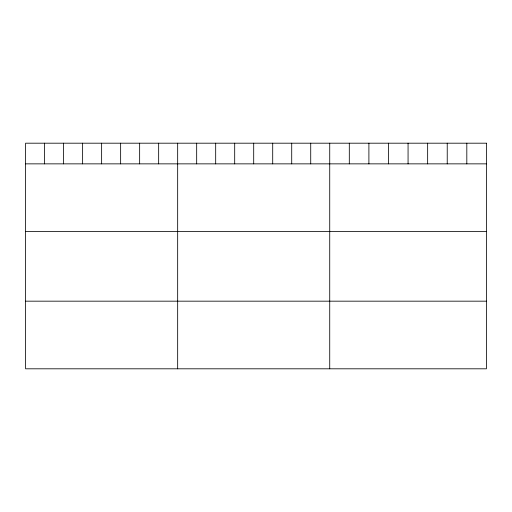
<?xml version="1.0" encoding="UTF-8"?>
<svg xmlns="http://www.w3.org/2000/svg" width="512" height="512" viewBox="0 0 512 512"><rect width="100%" height="100%" fill="white"/><g stroke="black" fill="none" stroke-linecap="round" stroke-linejoin="round"><path stroke-width="0.77" d="M25.6 163.859L486.4 163.859M25.6 231.488L486.4 231.488M25.6 301.171L486.4 301.171M466.816 143.194L466.816 163.859M447.232 143.194L447.232 163.859M427.648 143.194L427.648 163.859M408.064 143.194L408.064 163.859M388.48 143.194L388.48 163.859M368.896 143.194L368.896 163.859M349.312 143.194L349.312 163.859M329.728 143.194L329.728 368.806M310.72 143.194L310.72 163.859M291.712 143.194L291.712 163.859M272.704 143.194L272.704 163.859M253.696 143.194L253.696 163.859M234.688 143.194L234.688 163.859M215.68 143.194L215.68 163.859M196.672 143.194L196.672 163.859M177.664 143.194L177.664 368.806M158.656 143.194L158.656 163.859M139.648 143.194L139.648 163.859M120.64 143.194L120.64 163.859M101.632 143.194L101.632 163.859M82.624 143.194L82.624 163.859M63.616 143.194L63.616 163.859M44.608 143.194L44.608 163.859M486.4 143.194L25.6 143.194L25.6 368.806L486.4 368.806L486.4 143.194"/></g></svg>
